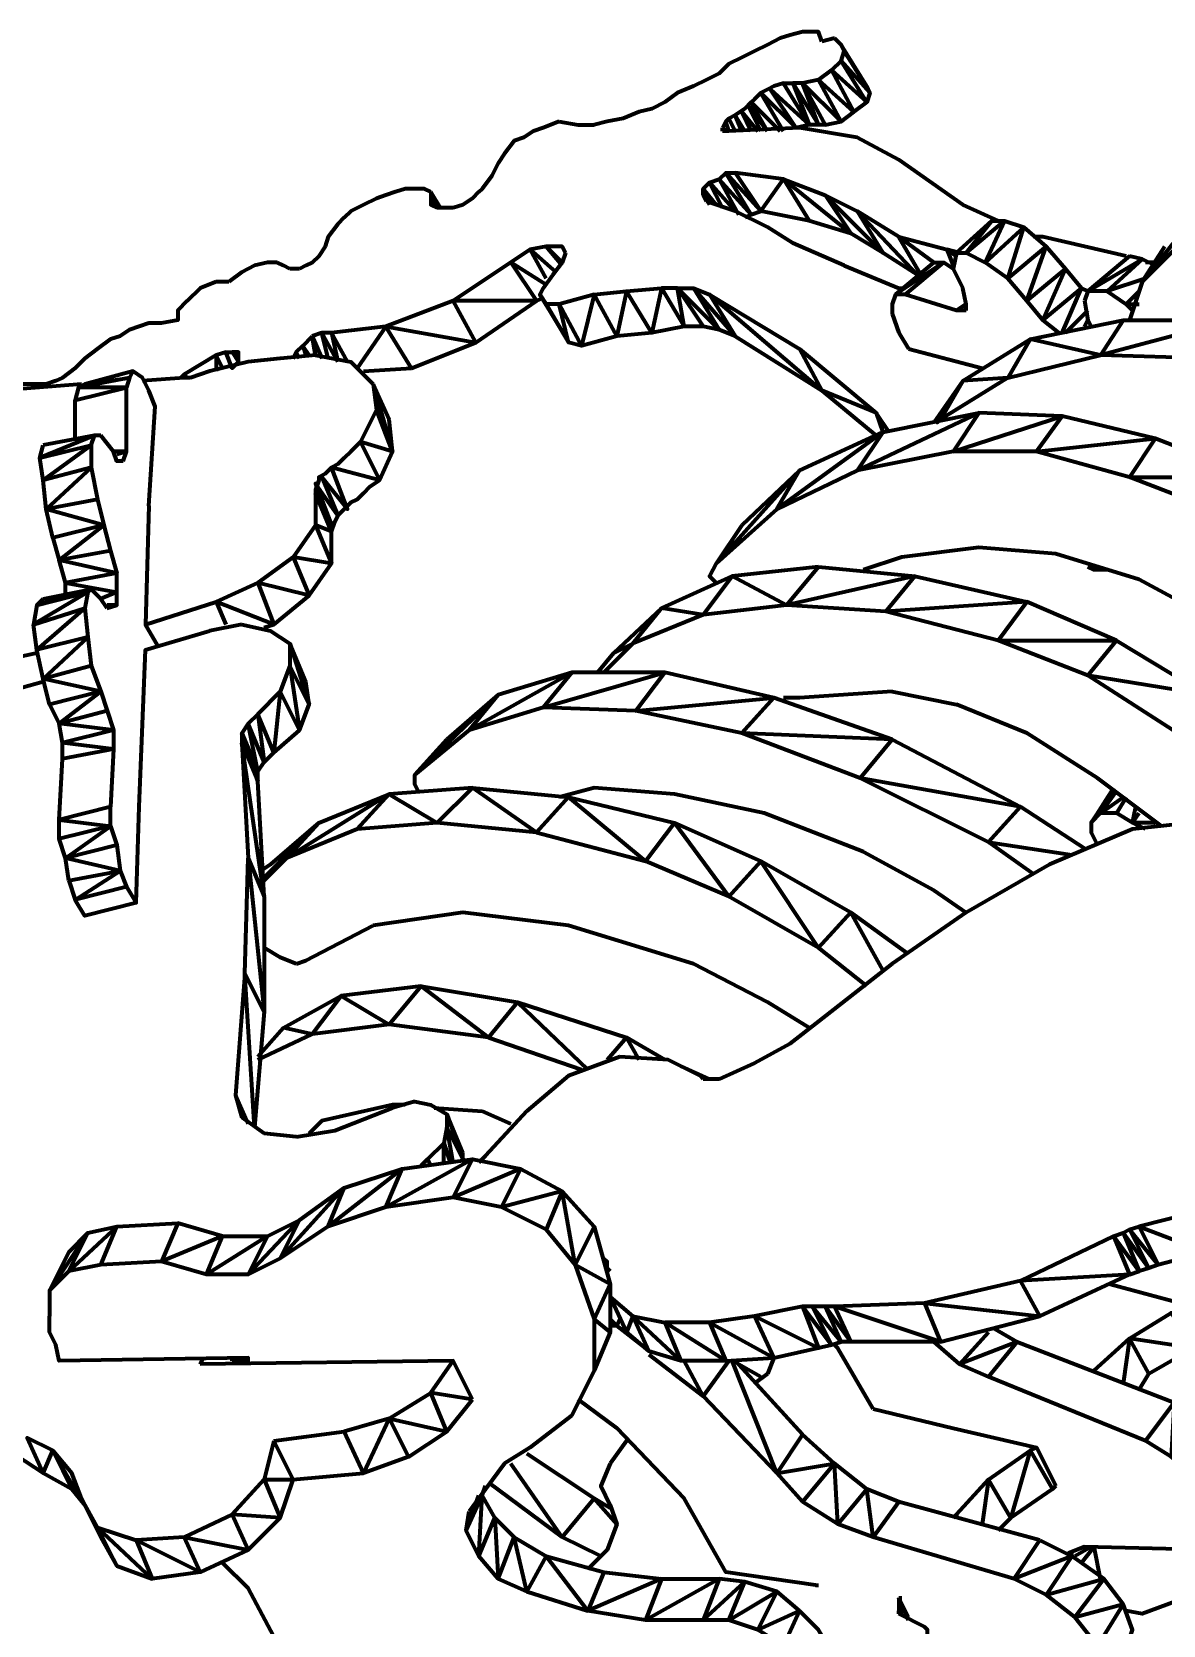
# Model space of a CAD drawing. Header units: inches. Extents: x -243 to 239, y -353 to 248.
# Drawn here: x 114.1 to 172.9, y -221.6 to -138.7 of the extents above; entities that cross this region are included whole.
import ezdxf

# ---------------------------------------------------------------- set-up
doc = ezdxf.new("R2010")
doc.units = ezdxf.units.IN
doc.layers.add('P', color=250, linetype='CONTINUOUS', lineweight=100)

msp = doc.modelspace()

# ---------------------------------------------------------------- linework, layer by layer
at = {"layer": 'P', "color": 171, "linetype": 'CONTINUOUS'}
for points in [[(154.167, -138.667), (153.5, -138.833), (153, -139), (152.333, -139.333), (151.667, -139.667), (151, -140), (150.333, -140.333), (149.833, -140.833), (149.167, -141.167), (148.5, -141.5), (147.667, -141.833), (147, -142.333), (146.333, -142.667), (145.667, -142.833), (144.833, -143.167), (144, -143.333), (143.333, -143.5)], [(155.167, -139.167), (155, -138.667), (154.167, -138.667)], [(155.833, -139), (155.167, -139.167)], [(156.333, -139.667), (156.167, -139.333), (155.833, -139)], [(157.5, -141.5), (156.167, -139.333)], [(156.333, -139.667), (157.667, -141.833), (156.167, -140.167)], [(156.167, -140.167), (156.333, -139.667)], [(157.667, -141.833), (157.5, -141.5), (156.333, -139.667)], [(156.167, -140.167), (155.667, -140.667), (155, -141.167), (154.167, -141.333)], [(155.667, -140.667), (156.833, -142.833), (155, -141.167)], [(155.667, -140.667), (157.5, -142.333), (156.167, -140.167)], [(153.167, -141.333), (152.667, -141.5), (152.333, -141.667), (152, -141.833), (151.667, -142.167), (151.5, -142.333), (151.167, -142.667), (150.667, -143)], [(152.5, -141.667), (154.5, -143.5), (153.833, -143.667), (152, -141.833)], [(153.833, -143.667), (152.5, -141.667)], [(153.167, -141.333), (153.667, -141.333), (154.5, -143.5), (153.167, -141.333)], [(153.667, -141.333), (155, -143.5), (154.5, -143.5)], [(154.167, -141.333), (155.333, -143.5), (155, -143.5), (154.167, -141.333), (153.667, -141.333)], [(155.333, -143.5), (156.167, -143.333), (154.167, -141.333)], [(156.167, -143.333), (155, -141.167)], [(152.333, -143.833), (151.333, -142.5)], [(152, -143.833), (151.333, -142.5)], [(152.333, -143.833), (151.5, -142.333)], [(153, -143.833), (151.5, -142.333)], [(153.167, -143.833), (152, -141.833)], [(157.667, -141.833), (157.5, -142.333), (156.833, -142.833)], [(141.5, -143.333), (140.667, -143.667), (140.167, -143.833), (139.667, -144.167), (139.167, -144.333), (138.667, -145), (138.333, -145.5), (138, -146.167), (137.5, -146.833), (137.333, -147), (137, -147.333), (136.5, -147.667), (136, -147.833)], [(141.5, -143.333), (142.5, -143.5), (143.333, -143.5)], [(150.667, -143), (150.333, -143.167), (150.167, -143.333), (150, -143.667)], [(150.333, -143.833), (150.167, -143.333)], [(150.333, -143.833), (150.167, -143.333)], [(150.333, -143.167), (150.667, -143.833)], [(150.667, -143.833), (150.333, -143.167)], [(151.167, -143.833), (150.667, -143)], [(151, -143.833), (150.667, -143)], [(151, -142.833), (151.833, -143.833)], [(151.5, -143.833), (151, -142.833), (151.5, -143.833)], [(156.167, -143.333), (156.833, -142.833)], [(150, -143.667), (150.167, -143.833)], [(150.167, -143.833), (150, -143.667)], [(150, -143.833), (150, -143.667)], [(150.167, -143.833), (150, -143.833)], [(150.333, -143.833), (150.167, -143.833)], [(154, -143.667), (150.333, -143.833)], [(157, -144.167), (154, -143.667)], [(162.5, -147.667), (159.167, -145.333), (157, -144.167)], [(149, -147.167), (149, -146.833), (149.333, -146.5)], [(150.667, -148), (149.333, -146.5), (149.833, -146.333), (150.833, -148.167)], [(150, -147.833), (149.333, -146.5)], [(151.5, -148.167), (150.167, -146), (149.833, -146.333), (151.5, -148.167), (151.167, -148.333)], [(151.5, -148.167), (152, -148), (150.167, -146), (150.667, -146), (152, -148)], [(153.167, -146.333), (154.5, -148.5), (152, -148), (153.167, -146.333), (150.667, -146)], [(156.667, -149.167), (153.167, -146.333), (155.333, -147.167), (156.667, -149.167)], [(134.167, -146.833), (133.5, -146.833), (133, -147), (132.5, -147.167), (132, -147.333), (131.333, -147.667), (130.667, -148), (130.333, -148.333), (130, -148.667), (129.5, -149.333), (129.333, -149.833), (129, -150.333), (128.667, -150.667), (128.333, -150.833), (128, -151)], [(134.833, -147), (134.5, -146.833), (134.167, -146.833)], [(135.167, -147.833), (134.833, -147)], [(135.333, -147.833), (134.833, -147)], [(134.833, -147), (134.833, -147.167), (134.833, -147.667), (135.167, -147.833)], [(134.833, -147.167), (135.167, -147.667)], [(134.833, -147.167), (135.167, -147.667)], [(149.667, -147.667), (149, -146.833), (149.333, -147.667)], [(149.167, -147.5), (149, -147.167)], [(150.667, -148), (149.167, -147.5)], [(155.333, -147.167), (157, -148), (158.333, -150.167), (155.333, -147.167)], [(136, -147.833), (135.167, -147.833)], [(156.333, -150.833), (153.667, -149.667), (152.333, -148.833), (150.667, -148)], [(160.333, -151.333), (159.167, -149.333), (157, -148), (160.167, -151.333), (158.333, -150.167)], [(164.333, -148.5), (162.5, -147.667)], [(158.333, -150.167), (156.667, -149.167), (154.5, -148.5)], [(140.833, -149.833), (140, -150), (139, -150.667)], [(140, -150), (141.333, -151.167)], [(140.833, -151.5), (140, -150)], [(141.833, -150.167), (141.667, -149.833), (140.833, -149.833), (141.667, -150.667)], [(141.667, -150.833), (140.833, -149.833)], [(141.833, -150.167), (141.667, -149.833), (141.833, -150.167)], [(161, -150.667), (159.167, -149.333), (161.667, -150), (162, -150.833)], [(162.333, -150.167), (161.667, -150), (162.167, -150.333)], [(166.667, -149.333), (166.167, -149.333)], [(171, -150.333), (166.667, -149.333)], [(126.833, -150.667), (126.333, -150.667), (125.667, -150.833), (125, -151.167), (124.333, -151.667)], [(127.167, -150.833), (126.833, -150.667)], [(127.5, -151), (127.167, -150.833)], [(139, -150.667), (136, -152.667), (132.5, -154), (129.667, -154.333), (129.167, -154.333), (128.667, -154.5)], [(139, -150.667), (140.333, -152.667), (136, -152.667)], [(140.833, -151.833), (139, -150.667)], [(141.667, -150.667), (141.167, -151.333)], [(141.833, -150.167), (141.667, -150.667)], [(156.333, -150.833), (159.167, -152), (159.5, -152)], [(172.333, -150.667), (172, -150.667)], [(172.5, -150.667), (172.333, -150.667)], [(123.667, -151.667), (122.833, -152), (122.167, -152.667), (121.667, -153.167), (121.667, -153.667), (120.833, -153.833), (120.167, -153.833), (119.667, -154), (119.167, -154.167), (118.667, -154.5), (118.167, -154.667), (117.5, -155.167), (116.833, -155.667), (116.333, -156.167), (115.667, -156.667), (115.333, -156.833), (114.833, -157)], [(124.333, -151.667), (123.667, -151.667)], [(128, -151), (127.5, -151)], [(141.167, -151.333), (140.667, -152), (140.5, -152.333), (140.833, -152.833), (142, -154.833)], [(140.333, -152.667), (140.667, -152.5)], [(141.833, -154.5), (140.5, -152.333), (142, -154.833), (141.833, -154.5)], [(143.333, -152.333), (141.5, -152.833), (140.833, -152.833)], [(145, -152.167), (146.833, -152), (146.333, -154.333), (145, -152.167), (144.5, -154.5), (143.333, -152.333), (142.667, -155)], [(143.333, -152.333), (145, -152.167)], [(146.833, -152), (148, -154), (146.333, -154.333)], [(147.667, -152), (149, -154), (148, -154), (147.667, -152), (146.833, -152)], [(149.833, -154.167), (147.667, -152), (148.5, -152), (149.833, -154.167)], [(148.5, -152), (149.333, -152.333), (150.667, -154.5), (148.5, -152)], [(149.333, -152.333), (154, -155.167), (155.167, -157.333), (149.333, -152.333)], [(132.5, -154), (137.167, -154.833), (136, -152.667)], [(133.833, -156.167), (137.167, -154.833), (140.333, -152.667)], [(141.5, -152.833), (142.667, -155), (142, -154.833), (141.5, -152.833)], [(133.833, -156.167), (132.5, -154), (131, -156.167)], [(150.667, -154.5), (149.833, -154.167), (149, -154)], [(127.667, -155.667), (127.833, -155.333), (128.167, -155)], [(128.167, -155), (128.667, -154.5)], [(128.5, -155.5), (128.167, -155), (128.333, -155.5)], [(128.667, -154.5), (129.167, -155.667)], [(128.833, -155.5), (128.667, -154.5)], [(130, -155.833), (129.167, -154.333)], [(129.5, -155.667), (129.167, -154.333)], [(130.5, -155.833), (129.667, -154.333), (130, -155.833)], [(146.333, -154.333), (144.5, -154.5), (142.667, -155)], [(150.667, -154.5), (155.167, -157.333)], [(124.167, -155.333), (123.667, -155.5), (122, -156.5), (121.833, -156.667)], [(124, -156.167), (123.667, -155.5), (123.667, -156.333)], [(124.833, -155.833), (124.5, -156.167), (124.167, -155.333), (124.5, -155.333), (124.833, -155.833)], [(124.5, -156.167), (124.167, -155.333)], [(124.833, -155.833), (124.833, -155.333), (124.5, -155.333), (124.833, -155.667)], [(128, -155.667), (127.833, -155.333)], [(154, -155.167), (158, -158.5), (155.167, -157.333)], [(122.167, -156.667), (122, -156.5), (122, -156.667)], [(131.333, -156.333), (133.833, -156.167)], [(114.833, -157), (113.333, -157)], [(155.167, -157.333), (158, -159.667)], [(158.667, -159.5), (158, -158.5), (158.333, -159.5)]]:
    msp.add_lwpolyline(points, dxfattribs=at)
at = {"layer": 'P', "color": 11, "linetype": 'CONTINUOUS'}
for points in [[(171.833, -151.667), (175.333, -147.333), (174.167, -149.333), (171.833, -151.667), (173, -149.833)], [(171.833, -151.667), (171.167, -153.667)]]:
    msp.add_lwpolyline(points, dxfattribs=at)
at = {"layer": 'P', "color": 0, "linetype": 'CONTINUOUS'}
for points in [[(162.167, -150.167), (164, -148.5), (162.667, -150.167)], [(164, -148.5), (164.667, -148.5), (162.667, -150.167)], [(164.667, -148.5), (165.667, -148.833), (163.667, -150.667)], [(163.667, -150.667), (164.667, -148.5)], [(164.833, -151.5), (165.667, -148.833)], [(165.667, -148.833), (166.833, -149.833), (167.833, -151)], [(167.833, -151), (165.833, -152.667), (166.833, -149.833), (164.833, -151.5)], [(161, -150.667), (159, -152.333), (158.833, -152.833), (158.833, -153.333)], [(161, -150.667), (161.5, -150.667), (159, -152.333)], [(159.5, -152.333), (161.5, -150.667)], [(162, -151), (161.5, -150.667)], [(162.167, -150.167), (162, -151), (162.5, -152)], [(162.167, -150.167), (162.667, -150.167), (163.667, -150.667)], [(164.833, -151.5), (163.667, -150.667)], [(171.167, -150.333), (169, -152.167), (168.833, -152.667)], [(171.833, -150.5), (170, -152.167), (169, -152.167), (171.833, -150.5), (171.167, -150.333)], [(172.5, -150.833), (171.833, -150.5)], [(165.833, -152.667), (164.833, -151.5)], [(167.667, -154.333), (168.667, -152), (166.667, -153.667), (167.833, -151)], [(169, -152.167), (168.667, -152), (167.833, -151)], [(172, -151.5), (170, -152.167)], [(159.5, -152.333), (159, -152.333)], [(162.667, -152.833), (162.167, -153.167), (159.5, -152.333)], [(162.667, -153.167), (162.667, -152.833), (162.5, -152)], [(170, -152.167), (171, -152.833), (171.333, -153.167)], [(171, -152.833), (171.667, -152.167)], [(158.833, -153.333), (159.167, -154.333)], [(162.667, -153.167), (162.167, -153.167), (162.667, -152.833)], [(167.5, -154.333), (166.667, -153.667), (165.833, -152.667)], [(169, -153.167), (167.833, -154.333)], [(168.833, -152.667), (169, -153.667)], [(171, -152.833), (171.667, -152.833)], [(168.833, -154), (169, -153.667)], [(169, -153.667), (169.167, -154)], [(159.167, -154.333), (159.667, -155.167)], [(159.667, -155.167), (163.5, -156.167)], [(119.167, -156.667), (119, -157.167), (116.5, -157.167), (116.333, -157.833)], [(119.333, -156.333), (116.833, -157), (119.167, -156.667), (116.5, -157.167)], [(120.167, -163.333), (120.5, -158.167), (120.167, -157.333), (119.833, -156.667), (119.333, -156.333), (119.167, -156.667)], [(116.333, -159.833), (116.333, -157.833), (119, -157.167)], [(116.833, -157), (116.5, -157.167)], [(119, -160.5), (119, -157.167)], [(114.667, -162), (114.5, -160.833), (117.167, -160.167), (117.333, -159.667), (114.667, -160.167)], [(117.333, -159.667), (114.5, -160.833), (114.667, -160.167)], [(117.667, -159.667), (117.333, -159.667)], [(118.833, -161), (118.5, -161), (118.333, -160.5), (117.667, -159.667)], [(117.167, -160.167), (117.167, -161.333), (114.667, -162)], [(117.167, -161.333), (114.833, -163.5), (114.667, -162), (117.167, -160.167)], [(119, -160.5), (118.333, -160.5)], [(118.833, -161), (119, -160.5), (118.5, -160.667)], [(117.167, -161.333), (117.5, -163), (114.833, -163.5)], [(117.5, -163), (117.833, -164.333), (114.833, -163.5)], [(117.833, -164.333), (115.167, -165), (114.833, -163.5)], [(115.167, -165), (115.5, -166.167)], [(117.833, -164.333), (118.167, -165.667), (115.5, -166.167)], [(118.5, -166.833), (115.833, -167.333), (115.5, -166.167), (117.833, -164.333)], [(118.167, -165.667), (118.5, -166.833), (115.5, -166.167)], [(115.833, -168), (115.833, -167.333), (118.5, -167.833), (118.5, -166.833)], [(114.333, -168.5), (117, -167.833), (114.167, -169.5), (116.833, -168.667), (114.333, -170.833), (114.167, -169.5)], [(114.667, -168.167), (114.333, -168.5), (114.167, -169.5)], [(114.667, -168.167), (117.167, -167.667), (114.333, -168.5)], [(117.167, -167.667), (117, -167.833), (116.833, -168.667)], [(117.667, -168.167), (117.167, -167.667)], [(118.5, -168.5), (118.5, -167.833), (117.667, -168.167)], [(118, -168.667), (117.667, -168.167)], [(116.833, -168.667), (117, -170.167), (114.333, -170.833)], [(118, -168.667), (118.5, -168.5), (118, -168.5)], [(118, -168.667), (118.5, -168.5)], [(117, -170.167), (114.667, -172.333), (114.333, -170.833)], [(117, -170.167), (117.167, -171.667), (114.667, -172.333)], [(117.167, -171.667), (117.667, -173), (114.667, -172.333)], [(117.667, -173), (115, -173.667), (114.667, -172.333)], [(117.667, -173), (118, -174), (115.5, -174.667)], [(118.333, -175), (115.667, -175.667), (115.5, -174.667), (117.667, -173)], [(115, -173.667), (115.5, -174.667)], [(118, -174), (118.333, -175), (115.5, -174.667)], [(118.333, -175), (118.333, -176), (115.667, -175.667)], [(118.333, -176), (115.667, -176.5), (115.667, -175.667)], [(118.333, -176), (118.167, -179), (115.5, -179.667), (115.667, -176.5)], [(115.833, -181.667), (118.167, -180), (118.167, -179)], [(119.5, -184), (119.667, -179)], [(118.167, -180), (115.5, -180.667), (115.5, -179.667), (118.167, -180)], [(116, -182.833), (115.833, -181.667), (115.5, -180.667)], [(118.167, -180), (118.5, -181), (115.833, -181.667)], [(118.5, -181), (118.667, -182.333), (115.833, -181.667)], [(116, -182.833), (118.667, -182.333)], [(118.667, -182.333), (119, -183.167), (116.333, -183.833), (118.667, -182.333)], [(116, -182.833), (116.333, -183.833)], [(119, -183.167), (119.5, -184), (116.833, -184.667), (116.333, -183.833)]]:
    msp.add_lwpolyline(points, dxfattribs=at)
at = {"layer": 'P', "color": 21, "linetype": 'CONTINUOUS'}
for points in [[(166, -154.667), (170.833, -153.667), (169.667, -155.5), (166, -154.667)], [(170.833, -153.667), (176.5, -153.667), (169.667, -155.5)], [(176.5, -153.667), (175.333, -155.667), (169.667, -155.5)], [(162.5, -156.833), (166, -154.667), (164.833, -156.667), (162.5, -156.833), (161.333, -158.833)], [(164.833, -156.667), (169.667, -155.5)], [(164.833, -156.667), (161.333, -158.833)], [(162.5, -156.833), (161, -159)], [(161.333, -158.833), (161.167, -159), (161.333, -158.833)], [(170.333, -178), (169.167, -179.833), (170.333, -178.167)], [(170.5, -178.167), (169.667, -179.333), (169.167, -179.833), (169.167, -180.333), (169.5, -181)], [(171, -178.5), (170.5, -179.333), (169.667, -179.333), (170.833, -178.5)], [(171.333, -179.833), (171.5, -179)], [(172, -180.167), (171.333, -179.833), (170.5, -179.333)], [(172.5, -179.833), (171.333, -179.833), (171.667, -179.333)]]:
    msp.add_lwpolyline(points, dxfattribs=at)
at = {"layer": 'P', "color": 191, "linetype": 'CONTINUOUS'}
for points in [[(128.833, -155.5), (127, -155.667), (125.333, -155.833), (123.333, -156.333)], [(128.833, -155.5), (130.667, -155.833), (131.833, -157)], [(122, -156.667), (119.833, -156.833)], [(122.333, -156.667), (122, -156.667)], [(123.333, -156.333), (122.333, -156.667)], [(116.667, -157), (112.5, -157.333)], [(131.833, -157), (132, -158.333), (131.167, -160)], [(131.833, -157), (132.833, -160.5), (132, -158.333)], [(132.667, -158.833), (131.833, -157)], [(132.833, -160.5), (132.667, -158.833)], [(131.167, -160), (130.667, -160.5), (130.333, -160.833), (130, -161.167), (129.667, -161.333), (129.333, -161.667), (129, -161.833), (129, -162), (128.833, -162.5), (128.833, -162.833), (128.833, -163.167), (128.833, -163.667), (128.833, -164.333), (127.667, -166), (125.833, -167.333), (123.667, -168.333)], [(131.167, -160), (132.167, -162), (129.667, -161.333)], [(132.833, -160.5), (131.167, -160)], [(132.167, -162), (132.833, -160.5)], [(129.167, -161.833), (130.5, -163.5), (129.667, -161.333)], [(126.667, -169.5), (128.5, -168), (129.667, -166.333), (129.667, -165.833), (129.667, -165.333), (129.667, -164.667), (129.833, -164.167), (130, -163.833), (130.333, -163.5), (130.667, -163.167), (131, -163), (131.333, -162.667), (131.667, -162.333), (132.167, -162)], [(129.167, -161.833), (130, -163.833), (128.833, -162.167), (129.667, -164.333)], [(128.833, -162.167), (129.667, -164.667), (128.833, -164.333)], [(120.167, -163.333), (120, -169.5)], [(129.667, -164.667), (128.833, -162.667)], [(128.833, -164.333), (129.667, -166.333), (127.667, -166), (128.5, -168), (125.833, -167.333), (126.667, -169.5), (123.667, -168.333)], [(120.667, -170.667), (120, -169.5), (123.667, -168.333), (124.167, -169.5)], [(126.167, -169.667), (126.667, -169.5)], [(114.333, -171), (112.833, -171.333), (111.667, -171.5)]]:
    msp.add_lwpolyline(points, dxfattribs=at)
at = {"layer": 'P', "color": 31, "linetype": 'CONTINUOUS'}
for points in [[(158.333, -159.5), (163.333, -158.5), (157, -161.5)], [(163.333, -158.5), (162, -160.5), (157, -161.5)], [(166.333, -160.5), (162, -160.5), (167.667, -158.667), (163.333, -158.5)], [(166.333, -160.5), (172.5, -159.833), (171.167, -161.833), (166.333, -160.5), (167.667, -158.667)], [(177.667, -161.833), (176.333, -163.833), (171.167, -161.833), (177.667, -161.833), (172.5, -159.833), (167.667, -158.667)], [(154, -161.5), (158.333, -159.5), (152.833, -163.5)], [(158.333, -159.5), (157, -161.5), (152.833, -163.5), (154, -161.5)], [(152.833, -163.5), (149.667, -166.333), (154, -161.5), (151, -164.333)], [(151, -164.333), (149.667, -166.333), (149.333, -167), (149.667, -167.333)], [(171.667, -167.167), (167.333, -165.833), (163.333, -165.5), (159.333, -166), (157.333, -166.667)], [(186.5, -179.333), (183.667, -175.667), (180.167, -172.333), (176, -169.5), (171.667, -167.167)]]:
    msp.add_lwpolyline(points, dxfattribs=at)
at = {"layer": 'P', "color": 41, "linetype": 'CONTINUOUS'}
for points in [[(155, -166.5), (153.333, -168.5), (150.5, -167), (149, -169), (146.833, -168.667)], [(155, -166.5), (150.5, -167), (146.833, -168.667)], [(155, -166.5), (160, -167), (153.333, -168.5)], [(160, -167), (165.833, -168.333), (158.5, -168.833)], [(158.5, -168.833), (160, -167)], [(149, -169), (145.333, -170.5), (146.833, -168.667), (144.333, -171), (145.333, -170.5), (143.833, -172)], [(153.333, -168.5), (149, -169)], [(158.5, -168.833), (153.333, -168.5)], [(165.833, -168.333), (164.333, -170.333), (158.5, -168.833)], [(169, -172.167), (164.333, -170.333), (170.5, -170.333), (165.833, -168.333)], [(170.5, -170.333), (175.167, -173.167), (169, -172.167)], [(175.167, -173.167), (173.667, -175.167), (169, -172.167), (170.5, -170.333)], [(144.333, -171), (143.5, -172)], [(158.833, -173), (154, -173.333), (153.167, -173.333)], [(158.833, -173), (162.167, -173.667)], [(172.833, -180), (169.5, -177.5), (165.833, -175.167), (162.167, -173.667)]]:
    msp.add_lwpolyline(points, dxfattribs=at)
at = {"layer": 'P', "color": 161, "linetype": 'CONTINUOUS'}
for points in [[(170, -166.667), (169.333, -166.667), (169, -166.5)], [(169, -166.5), (169.333, -166.667)]]:
    msp.add_lwpolyline(points, dxfattribs=at)
at = {"layer": 'P', "color": 181, "linetype": 'CONTINUOUS'}
for points in [[(119.667, -179), (120, -170.833), (123.333, -169.833)], [(125, -169.5), (123.333, -169.833)], [(125, -169.5), (126.5, -169.833), (127.5, -170.5), (127.5, -171.667)], [(127.5, -170.5), (128.5, -173.667), (127.5, -171.667), (128, -175), (127, -173)], [(128.333, -172.5), (127.5, -170.5)], [(127.5, -171.667), (127, -173), (125.833, -174.167), (125.333, -174.667), (125, -175.167), (125, -175.667), (125.333, -181.667)], [(114.667, -172.5), (111.667, -173.333)], [(125.833, -177.167), (126.167, -176.667), (126.667, -176.167), (128, -175), (128.5, -173.667), (128.333, -172.5)], [(127, -173), (126.667, -176.167), (125.833, -174.167)], [(125, -175.167), (125.833, -177.167), (125.333, -174.667)], [(125.833, -174.167), (126.167, -176.667), (125.333, -174.667)], [(125.833, -177.667), (125, -175.167)], [(125.333, -181.667), (126.167, -183.667), (125, -175.667), (125.833, -177.667)], [(126.167, -183.667), (125.833, -177.667), (125.833, -177.167)], [(175.833, -179.667), (171.333, -180.167), (167, -182)], [(125.333, -181.667), (126.167, -189.667), (125.167, -187.667)], [(125.167, -187.667), (125.333, -181.667)], [(167, -182), (162.667, -184.5), (158.833, -187.167), (155, -190.167)], [(126.167, -183.667), (126.167, -189.667), (125.667, -195.667)], [(125.167, -187.667), (124.667, -194), (125, -195.167)], [(125.667, -195.667), (125.167, -187.667)], [(155, -190.167), (153.5, -191.333)], [(153.5, -191.333), (151.667, -192.333)], [(144.667, -192), (142, -193), (139.833, -194.833)], [(148.833, -193), (147.167, -192.167), (144.667, -192)], [(151.667, -192.333), (149.833, -193.167)], [(149, -193.167), (148.833, -193)], [(149.833, -193.167), (149, -193.167)], [(124.667, -194), (125.333, -195.5)], [(127.833, -196.167), (129.833, -195.833), (132.833, -194.667)], [(134, -194.333), (132.833, -194.667)], [(134, -194.333), (134.833, -194.5), (135.667, -195), (135.667, -195.667), (135.5, -196.5), (134.667, -197.333)], [(139.833, -194.833), (137.667, -197.167)], [(126.167, -196), (125, -195.167)], [(135.667, -195), (136.5, -197.333), (135.667, -195.667)], [(136.5, -197), (135.667, -195)], [(136, -197.5), (135.667, -195.667)], [(127.833, -196.167), (126.167, -196)], [(135.5, -196.5), (135.833, -197.5)], [(135.5, -197.5), (135.5, -196.5)], [(134.333, -197.667), (134.667, -197.333)], [(134.833, -197.667), (134.667, -197.333), (134.833, -197.667)], [(136.5, -197.333), (136.5, -197)], [(137.667, -197.167), (137.333, -197.5)], [(175.167, -202.167), (174.333, -200.167), (171.667, -200.833), (175.167, -202.167), (172.667, -202.833)], [(170.333, -201.333), (165.5, -203.667), (160.5, -204.833), (155.833, -205)], [(170.833, -201.167), (171.667, -203.167), (170.333, -201.333), (171.167, -203.333), (165.5, -203.667)], [(170.333, -201.333), (170.833, -201.167)], [(172.167, -203), (170.833, -201.167), (171.167, -201), (172.167, -203)], [(171.167, -201), (171.667, -200.833), (172.667, -202.833), (171.167, -201)], [(144.167, -203.167), (144, -203), (144, -202.667), (143.833, -202.5)], [(172.667, -202.833), (172.167, -203), (171.667, -203.167)], [(160.5, -204.833), (166.5, -205.5), (165.5, -203.667)], [(161.333, -206.833), (166.5, -205.5), (171.167, -203.333)], [(171.167, -203.333), (171.667, -203.167)], [(149.333, -205.833), (150.167, -207.833), (147, -205.833), (147.833, -207.833), (145.333, -205.5), (146.167, -207.333), (145, -206.333), (144.167, -204.5), (145.333, -205.5), (145, -206.333)], [(145.333, -205.5), (147, -205.833)], [(151.667, -205.5), (149.333, -205.833), (147, -205.833)], [(149.333, -205.833), (152.667, -207.667), (151.667, -205.5)], [(154.667, -205), (155.667, -207), (154.167, -205), (155, -207.167), (151.667, -205.5)], [(154.667, -205), (154.167, -205), (151.667, -205.5)], [(155.333, -205), (156.667, -206.833), (156.167, -206.833), (154.667, -205)], [(155.833, -205), (154.667, -205)], [(156.167, -206.833), (155.333, -205)], [(160.5, -204.833), (161.333, -206.833), (155.833, -205)], [(161.333, -206.833), (156.667, -206.833), (155.833, -205)], [(150.167, -207.833), (152.667, -207.667), (155.667, -207)], [(155.667, -207), (156.167, -206.833)], [(122.833, -208), (123, -207.667)], [(137, -209.833), (136, -207.833), (122.833, -208)], [(124.5, -207.833), (124.5, -207.667)], [(134.833, -209.5), (136, -207.833)], [(150.167, -207.833), (147.833, -207.833), (146.167, -207.333)], [(132.667, -210.833), (135.667, -211.5), (134.833, -209.5)], [(132.667, -210.833), (134.833, -209.5)], [(137, -209.833), (134.833, -209.5)], [(135.667, -211.5), (137, -209.833)], [(132.667, -210.833), (133.667, -212.833), (131.333, -213.667), (132.667, -210.833), (130.333, -211.5), (131.333, -213.667)], [(115.167, -212.5), (116.167, -214.5), (114.667, -213.667), (115.167, -212.5), (113.833, -211.833), (114.667, -213.667), (111.333, -211.5)], [(126.667, -212), (126.167, -214), (124.5, -215.833)], [(126.167, -214), (127.667, -214), (126.667, -212)], [(126.667, -212), (130.333, -211.5)], [(133.667, -212.833), (135.667, -211.5)], [(116.5, -214.833), (115.167, -212.5), (116.167, -213.667)], [(118.5, -218.5), (117.5, -216.5), (116.667, -215), (118.5, -218.5), (117.667, -217), (116.667, -215), (116.167, -213.667)], [(127.667, -214), (131.333, -213.667)], [(116.167, -214.5), (116.833, -215.333)], [(126.167, -214), (127, -216), (124.5, -215.833)], [(125.333, -217.667), (127, -216), (127.667, -214)], [(124.5, -215.833), (122, -217), (119.5, -217.167)], [(122, -217), (125.333, -217.667), (124.5, -215.833)], [(118.5, -218.5), (120.333, -219.167), (117.5, -216.5), (119.5, -217.167), (120.333, -219.167)], [(122, -217), (122.833, -218.833), (119.5, -217.167)], [(125.333, -217.667), (122.833, -218.833), (120.333, -219.167)]]:
    msp.add_lwpolyline(points, dxfattribs=at)
at = {"layer": 'P', "color": 51, "linetype": 'CONTINUOUS'}
for points in [[(136.833, -175), (142.167, -172), (140.667, -173.833), (136.833, -175), (138.333, -173.167)], [(145.5, -174), (140.667, -173.833), (147, -172), (142.167, -172), (138.333, -173.167)], [(145.5, -174), (152.667, -173.333), (151, -175.167), (145.5, -174), (147, -172)], [(158.833, -175.5), (152.667, -173.333), (147, -172)], [(136.833, -175), (134, -177.333), (138.333, -173.167), (135.667, -175.5)], [(135.667, -175.5), (134, -177.333)], [(165.5, -179), (163.833, -180.833), (157.167, -177.5), (158.833, -175.5), (151, -175.167)], [(157.167, -177.5), (151, -175.167)], [(158.833, -175.5), (165.5, -179), (157.167, -177.5)], [(134.167, -178.167), (134, -177.833), (134, -177.333)], [(157.333, -181.333), (152.167, -179.333), (147.5, -178.333), (143.333, -178), (141.5, -178.5)], [(168.833, -181.167), (165.5, -179)], [(157.333, -181.333), (161, -183.333)], [(166.167, -182.5), (163.833, -180.833), (168.167, -181.5)], [(161, -183.333), (162.667, -184.5)]]:
    msp.add_lwpolyline(points, dxfattribs=at)
at = {"layer": 'P', "color": 61, "linetype": 'CONTINUOUS'}
for points in [[(137, -178), (132.667, -178.333)], [(140.333, -180.333), (135.167, -179.833), (137, -178)], [(137, -178), (142, -178.5), (140.333, -180.333), (137, -178)], [(129, -179.833), (132.667, -178.333), (127.333, -181.667)], [(132.667, -178.333), (131, -180.167), (127.333, -181.667), (129, -179.833)], [(132.667, -178.333), (135.167, -179.833), (131, -180.167)], [(142, -178.5), (147.5, -179.833), (146, -181.833), (142, -178.5)], [(126.167, -182.667), (129, -179.833), (126.5, -182)], [(155, -186.333), (150.333, -183.667), (152, -181.833), (147.5, -179.833), (150.333, -183.667), (146, -181.833)], [(140.333, -180.333), (146, -181.833)], [(126.5, -182), (126, -182.333)], [(126.167, -182.833), (127.333, -181.667)], [(158.333, -187.5), (156.667, -184.5), (152, -181.833)], [(156.667, -184.5), (155, -186.333), (152, -181.833)], [(148.5, -187.167), (142, -185.167), (136.5, -184.5), (131.833, -185.167)], [(159.667, -186.667), (156.667, -184.5)], [(127.833, -187.167), (128.333, -187), (131.833, -185.167)], [(127.833, -187.167), (127, -186.833), (126.167, -186.333)], [(157.5, -188.333), (155, -186.333)], [(154.5, -190.5), (152.333, -189.167), (148.5, -187.167)], [(152, -208.667), (150.833, -208)], [(174.5, -220), (171.833, -221), (171, -220.833)]]:
    msp.add_lwpolyline(points, dxfattribs=at)
at = {"layer": 'P', "color": 71, "linetype": 'CONTINUOUS'}
for points in [[(127.167, -190.5), (130.167, -188.833), (128.667, -190.833), (127.167, -190.5)], [(137.833, -191), (132.667, -190.333), (134.333, -188.333), (130.167, -188.833), (132.667, -190.333), (128.667, -190.833)], [(134.333, -188.333), (139.333, -189.167), (137.833, -191), (134.333, -188.333)], [(139.333, -189.167), (145, -191), (144, -192.167)], [(143, -192.667), (139.333, -189.167)], [(127.167, -190.5), (125.833, -192)], [(125.833, -192.167), (128.667, -190.833)], [(137.833, -191), (142.667, -192.667)], [(147, -192.167), (145, -191)], [(145.667, -192.167), (145, -191)], [(149.333, -193.167), (147.833, -192.5)], [(133.5, -194.5), (132.833, -194.5), (129.167, -195.333), (128.5, -196)], [(135, -194.667), (137.5, -194.833)], [(137.5, -194.833), (139, -195.5)], [(164.167, -206.167), (165.333, -206.833), (162.333, -208)], [(162.333, -208), (163.833, -206.333)], [(157.833, -210.333), (156, -207.167), (155.833, -207)], [(161, -206.833), (161, -206.833)], [(161, -206.833), (161, -206.833)], [(163.833, -208.667), (162.333, -208), (161, -206.833)], [(161, -206.833), (161, -206.833)], [(163.833, -208.667), (165.333, -206.833)], [(165.333, -206.833), (173.5, -210), (172, -212), (163.833, -208.667)], [(157.833, -210.333), (162, -211.333)], [(174.833, -214), (173.333, -212.833), (175, -210.833), (173.5, -210), (173.333, -212.833), (172, -212)], [(143.333, -215), (139.833, -212.667)], [(141.667, -217), (139, -213.167)], [(141.667, -217), (137.833, -214.167)], [(143.667, -218), (141.667, -217), (143.333, -215)], [(144.167, -215.5), (143.333, -215), (144.5, -216.333)], [(175.167, -217.667), (168.833, -217.5), (168, -217.833), (168, -218)], [(168.167, -218), (168.167, -217.833)], [(169.167, -217.5), (168.333, -218)], [(168.667, -218.333), (169.333, -217.5)], [(169.667, -219.167), (169.333, -217.5)]]:
    msp.add_lwpolyline(points, dxfattribs=at)
at = {"layer": 'P', "color": 201, "linetype": 'CONTINUOUS'}
for points in [[(133.333, -197.833), (137, -197.333), (132.5, -199.833)], [(136, -199.333), (137, -197.333)], [(137, -197.333), (139.5, -197.833), (136, -199.333)], [(130.333, -198.833), (133.333, -197.833), (129.5, -200.833)], [(132.5, -199.833), (133.333, -197.833)], [(139.5, -197.833), (138.5, -199.833), (136, -199.333)], [(139.5, -197.833), (141.667, -199), (138.5, -199.833)], [(129.5, -200.833), (130.333, -198.833), (127, -202.5)], [(130.333, -198.833), (128, -200.5)], [(141.667, -199), (140.833, -201), (138.5, -199.833)], [(141.667, -199), (143.333, -200.833), (142.333, -202.833), (141.667, -199)], [(136, -199.333), (132.5, -199.833)], [(126.333, -201.333), (128, -200.5), (125.333, -203.333)], [(132.5, -199.833), (129.5, -200.833), (127, -202.5)], [(127, -202.5), (128, -200.5)], [(116, -202.167), (117, -201.167), (115, -204.167)], [(117, -201.167), (118.5, -200.833), (116, -203.167)], [(116, -203.167), (117, -201.167)], [(118.5, -200.833), (121.667, -200.667), (120.833, -202.667), (117.667, -202.833)], [(117.667, -202.833), (118.5, -200.833)], [(126.333, -201.333), (125.333, -203.333), (123.167, -203.333), (120.833, -202.667)], [(123.167, -203.333), (124, -201.333), (120.833, -202.667)], [(124, -201.333), (121.667, -200.667)], [(124, -201.333), (126.333, -201.333), (123.167, -203.333)], [(140.833, -201), (142.333, -202.833)], [(143.333, -200.833), (144.167, -203.833), (144.167, -206.333)], [(116, -202.167), (115, -204.167), (115, -205.5)], [(117.667, -202.833), (116, -203.167), (115, -204.167)], [(127, -202.5), (125.333, -203.333)], [(142.333, -202.833), (143.333, -205.667), (143.333, -208.333), (142.167, -210.667)], [(143.333, -205.667), (144.167, -203.833), (142.333, -202.833)], [(125.333, -208), (125.333, -207.667), (115.5, -207.833), (115.333, -207), (115, -206.333), (115, -205.5)], [(143.333, -205.667), (144.167, -206.333), (143.333, -208.333)], [(125.333, -207.833), (124.5, -207.833)], [(142.167, -210.667), (140, -212.333), (138.667, -213.167)], [(138.667, -213.167), (137.667, -214.5), (136.833, -215.667)], [(139.167, -217), (138.167, -216), (137.5, -214.833), (137.667, -214.333)], [(137.333, -218), (137.5, -214.833), (136.667, -216.667), (137.333, -214.833)], [(138.333, -219.167), (137.333, -218), (136.667, -216.667), (136.833, -215.667)], [(137.333, -218), (138.167, -216), (138.333, -219.167)], [(139.833, -219.833), (138.333, -219.167), (139.167, -217)], [(139.167, -217), (140.833, -218), (139.833, -219.833), (139.167, -217)], [(140.833, -218), (143.833, -218.833), (143, -220.833), (140.833, -218)], [(127, -224.833), (126.667, -222.167), (125.333, -219.667), (124, -218.333)], [(143.833, -218.833), (146.833, -219.167), (143, -220.833)], [(146.833, -219.167), (146, -221.333), (143, -220.833)], [(146.833, -219.167), (149.833, -219.167), (146, -221.333)], [(149.833, -219.167), (149, -221.333), (146, -221.333)], [(150.333, -221.333), (149, -221.333), (151.167, -219.333), (149.833, -219.167)], [(150.333, -221.333), (152.833, -219.833), (151.833, -221.833), (150.333, -221.333), (151.167, -219.333)], [(154, -220.833), (153.167, -222.667), (151.833, -221.833), (154, -220.833), (152.833, -219.833), (151.167, -219.333)], [(139.833, -219.833), (143, -220.833)], [(157, -225.167), (155, -221.833), (154, -220.833)]]:
    msp.add_lwpolyline(points, dxfattribs=at)
at = {"layer": 'P', "color": 241, "linetype": 'CONTINUOUS'}
for points in [[(170.167, -203.833), (173.833, -204.833), (175, -206.833)], [(171.167, -206.667), (173.333, -205.333), (174.5, -207.167), (171.167, -206.667)], [(169.333, -208.333), (171.167, -206.667), (170.833, -209)], [(174.5, -207.167), (172.167, -208.5), (171.167, -206.667)], [(152.667, -207.667), (152.333, -208.5)], [(152.333, -208.5), (151.667, -209)], [(171.667, -209.333), (172.167, -208.5)], [(162, -211.333), (166.333, -212.333), (167.333, -214.333)], [(145, -212), (144.167, -213.167)], [(163.833, -214), (166, -212.5), (165, -216), (163.833, -214), (163.5, -216.333)], [(166, -212.5), (167.167, -214.5), (165, -216)], [(166, -212.5), (166.333, -212.333)], [(144.167, -213.167), (143.667, -214.333), (144.167, -215.333), (144.5, -216.333), (144, -217.667), (143, -218.667)], [(163.833, -214), (162.167, -215.833), (162, -216)], [(167.167, -214.5), (167.333, -214.333)], [(162.167, -216), (162.167, -215.833), (162.167, -216)], [(164.333, -216.667), (165, -216)], [(159.667, -221.333), (159.167, -220.167)], [(159.667, -221.167), (159.167, -220.167)], [(159.167, -220.167), (159.167, -220.5), (159.167, -220.833)], [(159.167, -220.167), (159.333, -220.167)], [(159.167, -220.5), (159.333, -221)], [(159.167, -221), (159.167, -220.833)], [(160.667, -222.333), (160.667, -221.833), (160.5, -221.667), (159.167, -221)]]:
    msp.add_lwpolyline(points, dxfattribs=at)
at = {"layer": 'P', "color": 81, "linetype": 'CONTINUOUS'}
for points in [[(144.167, -205.667), (144.5, -206), (144.167, -206)], [(146, -207.167), (144.5, -206), (144.667, -205.667)], [(146.167, -207.5), (149, -209.667)], [(150.333, -207.833), (149, -209.667), (148, -207.833)], [(154.167, -211.667), (152.833, -213.667), (150.5, -207.833)], [(155.833, -213.167), (154.167, -211.667), (150.667, -207.833)], [(152.833, -213.667), (149, -209.667)], [(148, -215), (144.5, -211.333), (142.5, -209.833)], [(152.833, -213.667), (155.833, -213.167)], [(154.167, -215.167), (152.833, -213.667)], [(157.5, -214.5), (156, -216.333), (155.833, -213.167), (154.167, -215.167)], [(159.167, -215.167), (157.833, -217), (157.5, -214.5), (155.833, -213.167)], [(166.5, -217.167), (159.167, -215.167), (157.5, -214.5)], [(154.833, -219.5), (150.167, -218.833), (148, -215)], [(157.833, -217), (156, -216.333), (154.167, -215.167)], [(165.167, -219.167), (157.833, -217)], [(165.167, -219.167), (166.5, -217.167)], [(166.5, -217.167), (168.167, -218), (165.167, -219.167)], [(168.167, -218), (166.833, -220), (165.167, -219.167)], [(169.833, -219.167), (168.167, -218)], [(154.833, -219.5), (155, -219.5)], [(166.833, -220), (169.833, -219.167), (168.333, -221.167), (166.833, -220)], [(171, -222.833), (171.333, -221.833), (170.833, -220.5), (169.833, -219.167)], [(170.833, -220.5), (169.5, -222.667), (168.333, -221.167), (170.833, -220.5)]]:
    msp.add_lwpolyline(points, dxfattribs=at)

doc.saveas('drawing.dxf')
